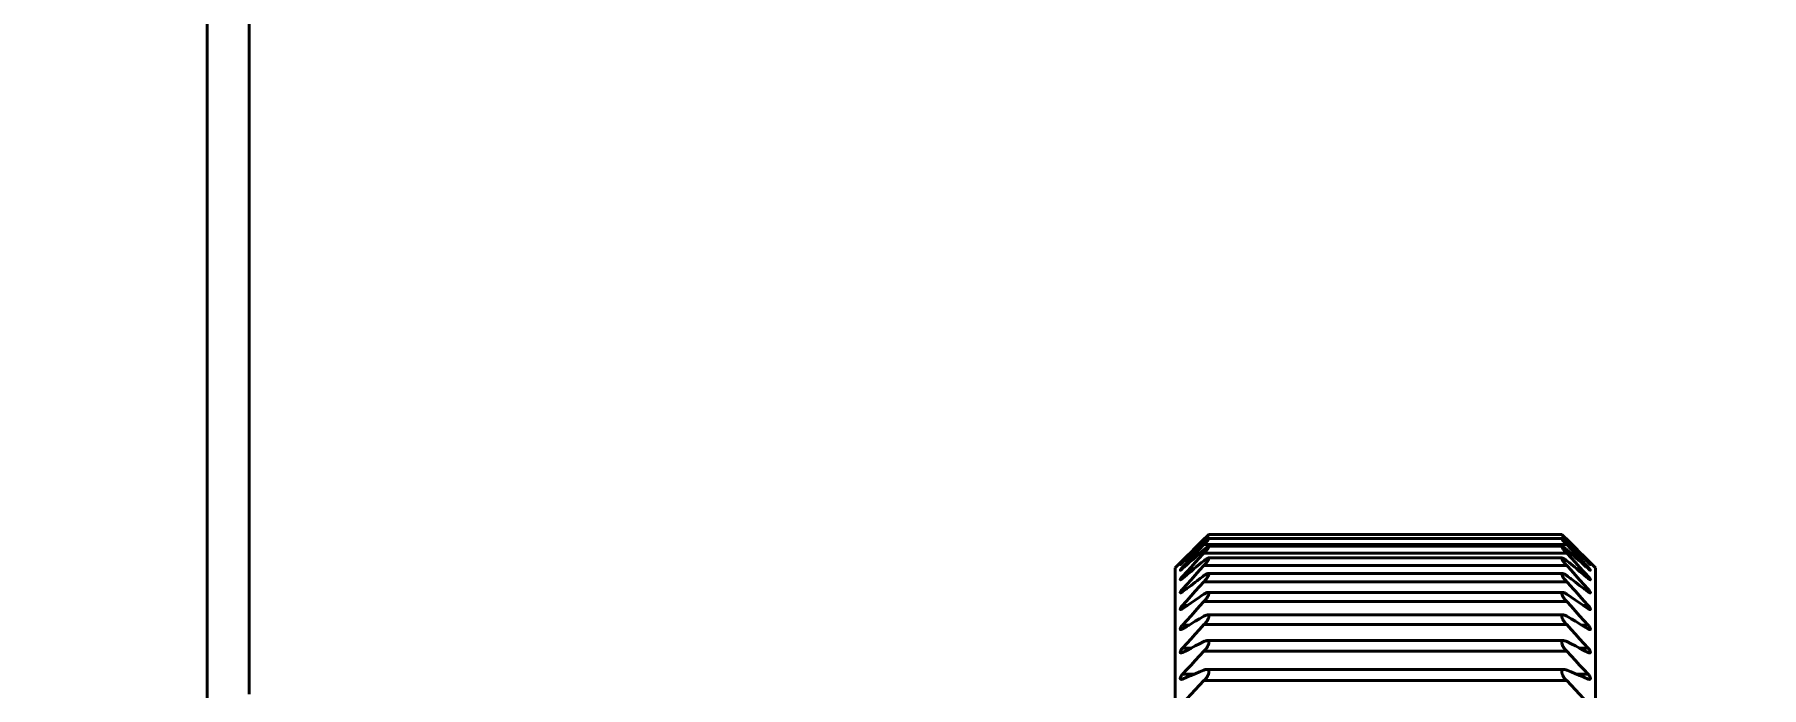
# Model space of a CAD drawing. Header units: millimetres. Extents: x 15 to 415, y 5 to 292.
# Drawn here: x 106.78 to 127.3, y 261.06 to 268.82 of the extents above; entities that cross this region are included whole.
import ezdxf

# ---------------------------------------------------------------- set-up
doc = ezdxf.new("R2010")
doc.units = ezdxf.units.MM
doc.layers.add('Annotations', color=7, linetype='Continuous')
doc.layers.add('Geometries', color=7, linetype='Continuous')
doc.styles.add('Shapr2', font='txt', dxfattribs={"height": 3.3495})
doc.dimstyles.new('ISO-25', dxfattribs={"dimtxt": 2.5, "dimasz": 2.5, "dimexe": 1.25, "dimexo": 0.625, "dimtad": 1, "dimtxsty": 'Standard', "dimcen": 2.5, "dimadec": 0, "dimazin": 0, "dimtfac": 1, "dimtmove": 0, "dimatfit": 3, "dimfxl": 1, "dimarcsym": 0})

# ---------------------------------------------------------------- blocks, each defined once
blk = doc.blocks.new('*D2')
at = {"layer": 'Annotations', "color": 0, "linetype": 'Continuous', "lineweight": 15}
for p, q in [((73.966, 280.019), (155.9, 280.019)), ((154.65, 180.523), (154.65, 277.519)), ((77.224, 178.023), (155.9, 178.023))]:
    blk.add_line(p, q, dxfattribs=at)
at = {"layer": 'Annotations', "color": 0}
for points in [[(155.066, 277.519), (154.233, 277.519), (154.65, 280.019)], [(154.233, 180.523), (155.066, 180.523), (154.65, 178.023)]]:
    blk.add_solid(points, dxfattribs=at)
at = {"layer": 'Defpoints', "color": 0}
for p in [(73.341, 280.019), (154.65, 280.019), (76.599, 178.023)]:
    blk.add_point(p, dxfattribs=at)
at = {"layer": 'Annotations', "color": 0, "lineweight": 15, "insert": (152.275, 225.582), "char_height": 3.3495, "attachment_point": 5, "rotation": 90, "style": 'Shapr2'}
blk.add_mtext('\\A1;102', dxfattribs=at)

msp = doc.modelspace()

# ---------------------------------------------------------------- linework, layer by layer
at = {"layer": 'Geometries', "linetype": 'Continuous', "lineweight": 40}
for p, q in [((108.831, 269.369), (108.831, 255.369)), ((109.331, 260.981), (109.331, 269.369)), ((120.675, 262.823), (120.682, 262.829)), ((124.926, 262.831), (120.733, 262.831)), ((120.734, 262.878), (120.734, 262.878)), ((124.925, 262.878), (120.734, 262.878)), ((124.925, 262.878), (124.925, 262.878)), ((124.926, 262.831), (124.926, 262.831)), ((120.655, 262.636), (120.675, 262.658)), ((120.674, 262.758), (120.675, 262.759)), ((120.675, 262.815), (120.709, 262.815)), ((120.675, 262.784), (120.682, 262.79)), ((120.675, 262.759), (124.984, 262.759)), ((120.675, 262.698), (120.682, 262.704)), ((120.675, 262.658), (124.984, 262.658)), ((124.928, 262.738), (120.731, 262.738)), ((124.927, 262.738), (124.928, 262.738)), ((124.95, 262.815), (124.984, 262.815)), ((124.984, 262.658), (124.977, 262.665)), ((124.984, 262.823), (125.036, 262.771)), ((124.984, 262.823), (125.036, 262.771)), ((124.984, 262.815), (125.023, 262.774)), ((124.984, 262.698), (125.036, 262.652)), ((124.984, 262.658), (125.036, 262.601)), ((120.393, 262.543), (120.331, 262.481)), ((120.331, 262.481), (120.331, 257.872)), ((120.393, 262.543), (120.393, 262.543)), ((120.393, 262.543), (120.393, 262.543)), ((120.393, 262.52), (120.393, 262.52)), ((120.394, 262.453), (120.393, 262.453)), ((120.393, 262.453), (120.393, 262.453)), ((120.42, 262.57), (120.416, 262.566)), ((120.416, 262.547), (120.42, 262.552)), ((120.416, 262.484), (120.42, 262.489)), ((120.429, 262.552), (120.42, 262.544)), ((120.42, 262.552), (120.429, 262.552)), ((120.438, 262.489), (120.42, 262.473)), ((120.42, 262.489), (120.438, 262.489)), ((120.429, 262.552), (120.445, 262.567)), ((120.438, 262.489), (120.448, 262.497)), ((120.448, 262.57), (120.445, 262.567)), ((120.5, 262.544), (120.51, 262.552)), ((120.51, 262.552), (120.53, 262.57)), ((120.545, 262.583), (120.53, 262.57)), ((120.56, 262.473), (120.58, 262.489)), ((120.647, 262.544), (120.657, 262.552)), ((120.675, 262.567), (120.657, 262.552)), ((120.675, 262.567), (120.68, 262.57)), ((120.675, 262.51), (124.984, 262.51)), ((120.68, 262.57), (120.682, 262.572)), ((124.93, 262.6), (120.729, 262.6)), ((120.729, 262.6), (120.729, 262.6)), ((120.729, 262.6), (120.729, 262.6)), ((120.729, 262.6), (120.73, 262.6)), ((124.93, 262.6), (124.931, 262.6)), ((124.979, 262.57), (124.984, 262.567)), ((124.984, 262.567), (125.002, 262.552)), ((124.984, 262.51), (124.992, 262.501)), ((125.002, 262.552), (125.012, 262.544)), ((125.012, 262.544), (125.036, 262.524)), ((125.036, 262.524), (125.079, 262.489)), ((125.099, 262.473), (125.079, 262.489)), ((125.129, 262.57), (125.149, 262.552)), ((125.149, 262.552), (125.159, 262.544)), ((125.208, 262.573), (125.211, 262.57)), ((125.211, 262.598), (125.239, 262.57)), ((125.239, 262.57), (125.211, 262.598)), ((125.23, 262.552), (125.211, 262.57)), ((125.212, 262.58), (125.239, 262.552)), ((125.221, 262.489), (125.217, 262.492)), ((125.239, 262.473), (125.221, 262.489)), ((125.221, 262.489), (125.239, 262.489)), ((125.239, 262.544), (125.23, 262.552)), ((125.23, 262.552), (125.239, 262.552)), ((125.266, 262.543), (125.328, 262.481)), ((125.328, 260.044), (125.328, 262.481)), ((120.394, 262.341), (120.394, 262.341)), ((120.416, 262.376), (120.42, 262.381)), ((120.416, 262.225), (120.42, 262.23)), ((120.449, 262.381), (120.42, 262.357)), ((120.42, 262.381), (120.449, 262.381)), ((120.42, 262.23), (120.462, 262.23)), ((120.462, 262.23), (120.439, 262.212)), ((120.631, 262.357), (120.663, 262.381)), ((120.675, 262.39), (120.663, 262.381)), ((120.675, 262.39), (120.682, 262.395)), ((120.675, 262.318), (124.984, 262.318)), ((120.725, 262.417), (120.726, 262.417)), ((124.933, 262.417), (120.726, 262.417)), ((124.933, 262.417), (124.933, 262.417)), ((124.933, 262.417), (124.934, 262.417)), ((124.933, 262.417), (124.933, 262.417)), ((124.984, 262.39), (124.996, 262.381)), ((125.028, 262.357), (124.996, 262.381)), ((125.197, 262.23), (125.239, 262.23)), ((125.197, 262.23), (125.214, 262.217)), ((125.207, 262.415), (125.239, 262.381)), ((125.21, 262.381), (125.221, 262.372)), ((125.21, 262.381), (125.239, 262.381)), ((125.239, 262.198), (125.214, 262.217)), ((125.239, 262.357), (125.221, 262.372)), ((125.265, 262.341), (125.265, 262.341)), ((125.265, 262.341), (125.265, 262.341)), ((120.396, 262.185), (120.396, 262.185)), ((120.416, 262.031), (120.42, 262.036)), ((120.42, 262.198), (120.439, 262.212)), ((120.42, 262.036), (120.46, 262.08)), ((120.42, 262.036), (120.477, 262.036)), ((120.477, 262.036), (120.493, 262.047)), ((120.675, 262.17), (120.643, 262.149)), ((120.675, 262.17), (120.682, 262.174)), ((120.675, 262.084), (124.984, 262.084)), ((120.72, 262.191), (120.722, 262.191)), ((124.937, 262.191), (120.722, 262.191)), ((120.722, 262.191), (120.722, 262.191)), ((120.722, 262.191), (120.723, 262.191)), ((124.937, 262.191), (124.939, 262.191)), ((125.036, 262.135), (124.984, 262.17)), ((125.182, 262.036), (125.239, 262.036)), ((125.239, 261.997), (125.217, 262.012)), ((125.264, 262.185), (125.263, 262.185)), ((125.263, 262.185), (125.263, 262.185)), ((120.398, 261.987), (120.397, 261.987)), ((120.399, 261.987), (120.398, 261.987)), ((120.675, 261.908), (120.623, 261.877)), ((120.675, 261.908), (120.682, 261.912)), ((120.675, 261.808), (124.984, 261.808)), ((120.716, 261.924), (120.717, 261.924)), ((124.942, 261.924), (120.717, 261.924)), ((120.717, 261.924), (120.72, 261.924)), ((124.984, 261.808), (124.977, 261.815)), ((125.024, 261.884), (124.984, 261.908)), ((125.262, 261.987), (125.261, 261.987)), ((120.401, 261.748), (120.4, 261.748)), ((120.416, 261.797), (120.42, 261.802)), ((120.42, 261.802), (120.497, 261.802)), ((120.497, 261.802), (120.486, 261.796)), ((120.675, 261.607), (120.682, 261.61)), ((120.712, 261.618), (120.712, 261.618)), ((120.712, 261.618), (120.715, 261.618)), ((124.947, 261.618), (120.712, 261.618)), ((124.944, 261.618), (124.947, 261.618)), ((124.984, 261.607), (124.984, 261.607)), ((125.162, 261.802), (125.239, 261.802)), ((125.239, 261.756), (125.237, 261.757)), ((120.402, 261.471), (120.402, 261.471)), ((120.42, 261.529), (120.523, 261.529)), ((120.675, 261.493), (124.984, 261.493)), ((124.984, 261.493), (124.977, 261.5)), ((125.136, 261.529), (125.239, 261.529)), ((125.239, 261.477), (125.239, 261.477)), ((125.258, 261.471), (125.257, 261.471)), ((125.257, 261.471), (125.257, 261.471)), ((120.42, 261.22), (120.56, 261.22)), ((120.675, 261.268), (120.682, 261.27)), ((120.706, 261.275), (120.706, 261.275)), ((124.953, 261.275), (120.706, 261.275)), ((124.952, 261.275), (124.953, 261.275)), ((124.953, 261.275), (124.953, 261.275)), ((124.984, 261.268), (124.984, 261.268)), ((125.099, 261.22), (125.239, 261.22)), ((120.675, 261.142), (124.984, 261.142)), ((124.984, 261.142), (124.977, 261.149)), ((125.239, 261.161), (125.239, 261.161))]:
    msp.add_line(p, q, dxfattribs=at)
at = {"layer": 'Geometries', "linetype": 'Continuous', "lineweight": 40, "flags": 128}
for points in [[(120.733, 262.831), (120.733, 262.831), (120.734, 262.83), (120.733, 262.829), (120.733, 262.828), (120.732, 262.826), (120.731, 262.824), (120.729, 262.822), (120.727, 262.819), (120.725, 262.816), (120.722, 262.813), (120.72, 262.809), (120.716, 262.805), (120.712, 262.8), (120.708, 262.795), (120.703, 262.79), (120.699, 262.785), (120.693, 262.779), (120.687, 262.772), (120.681, 262.766), (120.675, 262.759)], [(120.682, 262.829), (120.681, 262.829), (120.675, 262.823)], [(120.682, 262.829), (120.682, 262.829), (120.688, 262.836), (120.695, 262.842), (120.701, 262.848), (120.707, 262.854), (120.711, 262.858), (120.716, 262.862), (120.72, 262.866), (120.723, 262.869), (120.726, 262.872), (120.728, 262.874), (120.73, 262.876), (120.732, 262.877), (120.733, 262.878), (120.733, 262.878)], [(120.734, 262.878), (120.734, 262.878), (120.733, 262.877), (120.733, 262.877), (120.732, 262.875), (120.731, 262.874), (120.729, 262.872), (120.727, 262.87), (120.725, 262.867), (120.722, 262.864), (120.72, 262.861), (120.716, 262.857), (120.712, 262.853), (120.708, 262.849), (120.703, 262.844), (120.699, 262.839), (120.693, 262.833), (120.687, 262.827), (120.682, 262.821)], [(120.719, 262.823), (120.72, 262.823), (120.723, 262.826), (120.726, 262.828), (120.728, 262.829), (120.73, 262.83), (120.732, 262.831), (120.733, 262.831)], [(120.733, 262.878), (120.733, 262.878), (120.734, 262.878)], [(120.733, 262.831), (120.733, 262.831), (120.733, 262.831)], [(124.984, 262.815), (124.977, 262.822), (124.971, 262.828), (124.964, 262.835), (124.958, 262.842), (124.952, 262.848), (124.948, 262.853), (124.943, 262.857), (124.939, 262.861), (124.936, 262.865), (124.933, 262.868), (124.931, 262.871), (124.929, 262.873), (124.927, 262.875), (124.926, 262.876), (124.926, 262.877), (124.925, 262.878)], [(124.925, 262.878), (124.926, 262.878), (124.926, 262.878), (124.926, 262.878)], [(124.984, 262.759), (124.977, 262.767), (124.971, 262.774), (124.964, 262.781), (124.958, 262.788), (124.952, 262.794), (124.948, 262.8), (124.943, 262.805), (124.939, 262.809), (124.936, 262.814), (124.933, 262.817), (124.931, 262.82), (124.929, 262.823), (124.927, 262.826), (124.926, 262.828), (124.926, 262.829), (124.925, 262.83), (124.926, 262.831), (124.926, 262.831), (124.926, 262.831)], [(124.926, 262.878), (124.927, 262.877), (124.928, 262.876), (124.93, 262.875), (124.932, 262.873), (124.934, 262.871), (124.937, 262.868), (124.94, 262.866), (124.943, 262.862), (124.947, 262.859), (124.951, 262.855), (124.956, 262.85), (124.96, 262.846), (124.966, 262.84), (124.972, 262.835), (124.978, 262.829), (124.984, 262.823)], [(124.926, 262.831), (124.927, 262.831), (124.928, 262.831), (124.93, 262.83), (124.932, 262.829), (124.934, 262.827), (124.937, 262.825), (124.94, 262.823), (124.943, 262.82), (124.947, 262.817), (124.95, 262.815)], [(120.42, 262.57), (120.47, 262.62), (120.521, 262.67), (120.572, 262.72), (120.623, 262.771), (120.675, 262.823)], [(120.675, 262.823), (120.623, 262.771), (120.572, 262.72), (120.521, 262.67), (120.47, 262.62), (120.42, 262.57)], [(120.42, 262.552), (120.47, 262.604), (120.521, 262.656), (120.572, 262.708), (120.623, 262.761), (120.675, 262.815)], [(120.42, 262.489), (120.47, 262.542), (120.521, 262.595), (120.572, 262.65), (120.623, 262.704), (120.674, 262.758)], [(120.42, 262.381), (120.47, 262.435), (120.521, 262.49), (120.572, 262.546), (120.623, 262.601), (120.655, 262.636)], [(120.546, 262.663), (120.521, 262.639), (120.47, 262.591), (120.448, 262.57)], [(120.675, 262.698), (120.623, 262.652), (120.572, 262.607), (120.545, 262.583)], [(120.675, 262.784), (120.623, 262.735), (120.572, 262.687), (120.546, 262.663)], [(120.682, 262.821), (120.681, 262.821), (120.675, 262.815)], [(120.732, 262.738), (120.733, 262.738), (120.733, 262.737), (120.734, 262.736), (120.733, 262.734), (120.733, 262.732), (120.732, 262.73), (120.731, 262.727), (120.729, 262.725), (120.727, 262.721), (120.725, 262.718), (120.722, 262.714), (120.72, 262.71), (120.716, 262.705), (120.712, 262.7), (120.708, 262.695), (120.703, 262.69), (120.699, 262.684), (120.693, 262.678), (120.687, 262.671), (120.681, 262.664), (120.675, 262.658)], [(120.682, 262.79), (120.682, 262.79), (120.688, 262.796), (120.695, 262.802), (120.701, 262.808), (120.707, 262.813), (120.709, 262.815)], [(120.682, 262.704), (120.682, 262.704), (120.688, 262.71), (120.695, 262.715), (120.701, 262.72), (120.707, 262.725), (120.711, 262.728), (120.716, 262.731), (120.72, 262.733), (120.723, 262.736), (120.726, 262.737), (120.728, 262.738), (120.73, 262.738), (120.731, 262.738)], [(120.709, 262.815), (120.711, 262.817), (120.716, 262.82), (120.719, 262.823)], [(120.731, 262.738), (120.732, 262.738), (120.732, 262.738)], [(124.977, 262.665), (124.977, 262.665), (124.971, 262.673), (124.964, 262.68), (124.958, 262.687), (124.952, 262.694), (124.948, 262.7), (124.943, 262.705), (124.939, 262.711), (124.936, 262.716), (124.933, 262.719), (124.931, 262.723), (124.929, 262.726), (124.927, 262.729), (124.926, 262.732), (124.926, 262.734), (124.925, 262.736), (124.926, 262.737), (124.926, 262.738), (124.927, 262.738), (124.927, 262.738)], [(124.928, 262.738), (124.928, 262.738), (124.93, 262.738), (124.932, 262.737), (124.934, 262.736), (124.937, 262.735), (124.94, 262.733), (124.943, 262.731), (124.947, 262.728), (124.951, 262.725), (124.956, 262.722), (124.96, 262.718), (124.966, 262.714), (124.972, 262.709), (124.978, 262.704), (124.984, 262.698)], [(124.95, 262.815), (124.951, 262.813), (124.956, 262.81), (124.96, 262.806), (124.966, 262.801), (124.972, 262.795), (124.978, 262.79), (124.984, 262.784)], [(125.087, 262.687), (125.036, 262.735), (124.984, 262.784)], [(124.984, 262.759), (125.036, 262.704), (125.068, 262.671)], [(125.023, 262.774), (125.036, 262.761), (125.087, 262.708), (125.138, 262.656), (125.189, 262.604), (125.212, 262.58)], [(125.211, 262.598), (125.189, 262.62), (125.138, 262.67), (125.087, 262.72), (125.036, 262.771)], [(125.129, 262.57), (125.087, 262.607), (125.036, 262.652)], [(125.068, 262.671), (125.087, 262.65), (125.138, 262.595), (125.145, 262.589)], [(125.208, 262.573), (125.189, 262.591), (125.138, 262.639), (125.087, 262.687)], [(120.416, 262.566), (120.412, 262.562), (120.408, 262.558), (120.405, 262.555), (120.403, 262.553), (120.401, 262.551), (120.399, 262.549), (120.397, 262.547), (120.396, 262.546), (120.395, 262.545), (120.394, 262.544), (120.393, 262.544), (120.393, 262.543), (120.393, 262.543)], [(120.393, 262.52), (120.393, 262.52), (120.393, 262.52), (120.393, 262.521), (120.393, 262.522), (120.394, 262.523), (120.395, 262.525), (120.397, 262.526), (120.398, 262.528), (120.4, 262.53), (120.403, 262.533), (120.405, 262.536), (120.408, 262.539), (120.411, 262.542), (120.416, 262.547), (120.416, 262.547)], [(120.416, 262.54), (120.412, 262.536), (120.408, 262.533), (120.405, 262.529), (120.402, 262.527), (120.399, 262.525), (120.397, 262.523), (120.395, 262.522), (120.394, 262.521), (120.393, 262.52), (120.393, 262.52)], [(120.393, 262.453), (120.393, 262.453), (120.393, 262.453), (120.393, 262.453), (120.393, 262.454), (120.393, 262.456), (120.394, 262.457), (120.395, 262.459), (120.397, 262.461), (120.398, 262.463), (120.4, 262.466), (120.403, 262.469), (120.405, 262.472), (120.408, 262.475), (120.411, 262.479), (120.416, 262.484), (120.416, 262.484)], [(120.416, 262.469), (120.412, 262.465), (120.408, 262.462), (120.405, 262.459), (120.402, 262.457), (120.399, 262.456), (120.397, 262.454), (120.395, 262.453), (120.394, 262.453), (120.394, 262.453)], [(120.42, 262.57), (120.416, 262.566), (120.416, 262.566)], [(120.42, 262.544), (120.416, 262.54), (120.416, 262.54)], [(120.42, 262.473), (120.416, 262.469), (120.416, 262.469)], [(120.42, 262.23), (120.47, 262.285), (120.521, 262.34), (120.572, 262.397), (120.623, 262.453), (120.675, 262.51)], [(120.5, 262.544), (120.47, 262.517), (120.448, 262.497)], [(120.56, 262.473), (120.521, 262.44), (120.47, 262.398), (120.449, 262.381)], [(120.647, 262.544), (120.623, 262.524), (120.58, 262.489)], [(120.682, 262.518), (120.681, 262.517), (120.675, 262.51)], [(120.682, 262.572), (120.682, 262.572), (120.688, 262.577), (120.695, 262.582), (120.701, 262.586), (120.707, 262.59), (120.711, 262.593), (120.716, 262.595), (120.72, 262.597), (120.723, 262.599), (120.726, 262.6), (120.728, 262.6), (120.729, 262.6)], [(120.73, 262.6), (120.73, 262.6), (120.732, 262.599), (120.733, 262.598), (120.733, 262.597), (120.734, 262.595), (120.733, 262.593), (120.733, 262.59), (120.732, 262.587), (120.731, 262.584), (120.729, 262.581), (120.727, 262.577), (120.725, 262.574), (120.722, 262.57), (120.72, 262.565), (120.716, 262.56), (120.712, 262.555), (120.708, 262.549), (120.703, 262.543), (120.699, 262.538), (120.693, 262.531), (120.687, 262.524), (120.682, 262.518)], [(124.984, 262.51), (124.977, 262.518), (124.971, 262.525), (124.964, 262.533), (124.958, 262.541), (124.952, 262.548), (124.948, 262.554), (124.943, 262.56), (124.939, 262.566), (124.936, 262.571), (124.933, 262.575), (124.931, 262.579), (124.929, 262.583), (124.927, 262.587), (124.926, 262.59), (124.926, 262.593), (124.925, 262.595), (124.926, 262.597), (124.926, 262.598), (124.927, 262.599), (124.928, 262.6), (124.929, 262.6)], [(124.929, 262.6), (124.93, 262.6), (124.93, 262.6)], [(124.931, 262.6), (124.932, 262.6), (124.934, 262.599), (124.937, 262.598), (124.94, 262.597), (124.943, 262.596), (124.947, 262.593), (124.951, 262.591), (124.956, 262.588), (124.96, 262.585), (124.966, 262.581), (124.972, 262.576), (124.978, 262.572), (124.979, 262.57)], [(124.992, 262.501), (125.036, 262.453), (125.087, 262.397), (125.138, 262.34), (125.142, 262.336)], [(125.036, 262.601), (125.087, 262.546), (125.138, 262.49), (125.189, 262.435), (125.207, 262.415)], [(125.21, 262.381), (125.189, 262.398), (125.138, 262.44), (125.099, 262.473)], [(125.145, 262.589), (125.189, 262.542), (125.239, 262.489)], [(125.217, 262.492), (125.189, 262.517), (125.159, 262.544)], [(125.266, 262.543), (125.266, 262.543), (125.266, 262.543), (125.266, 262.543), (125.265, 262.544), (125.265, 262.545), (125.264, 262.545), (125.263, 262.547), (125.262, 262.548), (125.26, 262.549), (125.259, 262.55), (125.256, 262.553), (125.254, 262.556), (125.251, 262.558), (125.248, 262.561), (125.243, 262.566), (125.239, 262.57)], [(125.239, 262.552), (125.243, 262.548), (125.247, 262.543), (125.251, 262.539), (125.254, 262.535), (125.257, 262.532), (125.26, 262.529), (125.262, 262.527), (125.264, 262.525), (125.265, 262.523), (125.266, 262.522), (125.266, 262.521), (125.266, 262.52), (125.266, 262.52)], [(125.266, 262.52), (125.266, 262.52), (125.265, 262.521), (125.264, 262.522), (125.262, 262.523), (125.261, 262.524), (125.259, 262.526), (125.256, 262.528), (125.254, 262.53), (125.251, 262.533), (125.248, 262.535), (125.243, 262.54), (125.239, 262.544)], [(125.239, 262.489), (125.243, 262.484), (125.247, 262.48), (125.251, 262.475), (125.254, 262.471), (125.257, 262.468), (125.26, 262.464), (125.262, 262.461), (125.264, 262.459), (125.265, 262.457), (125.266, 262.456), (125.266, 262.454), (125.266, 262.453), (125.266, 262.453), (125.266, 262.453)], [(125.265, 262.453), (125.264, 262.453), (125.262, 262.454), (125.261, 262.455), (125.259, 262.456), (125.256, 262.458), (125.254, 262.46), (125.251, 262.462), (125.248, 262.465), (125.243, 262.469), (125.239, 262.473)], [(125.266, 262.453), (125.265, 262.453), (125.265, 262.453)], [(125.266, 262.52), (125.266, 262.52), (125.266, 262.52)], [(125.266, 262.453), (125.266, 262.453), (125.266, 262.453)], [(120.394, 262.341), (120.393, 262.341), (120.393, 262.341), (120.393, 262.342), (120.393, 262.344), (120.393, 262.345), (120.394, 262.347), (120.395, 262.349), (120.397, 262.352), (120.398, 262.354), (120.4, 262.357), (120.403, 262.36), (120.405, 262.364), (120.408, 262.367), (120.411, 262.371), (120.416, 262.376), (120.416, 262.376)], [(120.394, 262.185), (120.394, 262.185), (120.393, 262.186), (120.393, 262.187), (120.393, 262.188), (120.393, 262.19), (120.393, 262.192), (120.394, 262.194), (120.395, 262.196), (120.397, 262.199), (120.398, 262.202), (120.4, 262.205), (120.403, 262.208), (120.405, 262.212), (120.408, 262.216), (120.411, 262.219), (120.416, 262.225), (120.416, 262.225)], [(120.416, 262.354), (120.412, 262.351), (120.408, 262.348), (120.405, 262.345), (120.402, 262.344), (120.399, 262.342), (120.397, 262.341), (120.395, 262.341), (120.394, 262.341)], [(120.394, 262.341), (120.394, 262.341), (120.394, 262.341)], [(120.42, 262.357), (120.416, 262.354), (120.416, 262.354)], [(120.593, 262.329), (120.572, 262.312), (120.521, 262.274), (120.47, 262.236), (120.462, 262.23)], [(120.491, 262.115), (120.521, 262.148), (120.572, 262.204), (120.623, 262.261), (120.675, 262.318)], [(120.631, 262.357), (120.623, 262.351), (120.593, 262.329)], [(120.682, 262.326), (120.681, 262.325), (120.675, 262.318)], [(120.682, 262.395), (120.682, 262.395), (120.688, 262.4), (120.695, 262.404), (120.701, 262.408), (120.707, 262.411), (120.711, 262.413), (120.716, 262.415), (120.72, 262.416), (120.723, 262.417), (120.725, 262.417)], [(120.726, 262.417), (120.728, 262.417), (120.73, 262.416), (120.732, 262.415), (120.733, 262.413), (120.733, 262.411), (120.734, 262.409), (120.733, 262.406), (120.733, 262.403), (120.732, 262.4), (120.731, 262.396), (120.729, 262.393), (120.727, 262.389), (120.725, 262.384), (120.722, 262.38), (120.72, 262.375), (120.716, 262.37), (120.712, 262.364), (120.708, 262.358), (120.703, 262.352), (120.699, 262.346), (120.693, 262.339), (120.687, 262.332), (120.682, 262.326)], [(120.726, 262.417), (120.726, 262.417), (120.726, 262.417)], [(124.984, 262.318), (124.977, 262.326), (124.971, 262.334), (124.964, 262.341), (124.958, 262.349), (124.952, 262.357), (124.948, 262.363), (124.943, 262.369), (124.939, 262.376), (124.936, 262.382), (124.933, 262.386), (124.931, 262.391), (124.929, 262.395), (124.927, 262.399), (124.926, 262.403), (124.926, 262.406), (124.925, 262.409), (124.926, 262.411), (124.926, 262.413), (124.927, 262.415), (124.928, 262.416), (124.93, 262.416), (124.932, 262.417), (124.933, 262.417)], [(124.934, 262.417), (124.934, 262.417), (124.937, 262.417), (124.94, 262.416), (124.943, 262.415), (124.947, 262.413), (124.951, 262.411), (124.956, 262.409), (124.96, 262.406), (124.966, 262.403), (124.972, 262.399), (124.978, 262.395), (124.984, 262.39)], [(124.984, 262.318), (125.036, 262.261), (125.056, 262.238)], [(125.087, 262.312), (125.036, 262.351), (125.028, 262.357)], [(125.056, 262.238), (125.087, 262.204), (125.138, 262.148), (125.189, 262.092), (125.239, 262.036)], [(125.197, 262.23), (125.189, 262.236), (125.138, 262.274), (125.087, 262.312)], [(125.142, 262.336), (125.189, 262.285), (125.239, 262.23)], [(125.239, 262.381), (125.243, 262.376), (125.247, 262.372), (125.251, 262.367), (125.254, 262.363), (125.257, 262.359), (125.26, 262.355), (125.262, 262.352), (125.264, 262.35), (125.265, 262.347), (125.266, 262.345), (125.266, 262.344), (125.266, 262.342), (125.266, 262.341), (125.266, 262.341), (125.265, 262.341), (125.265, 262.341)], [(125.265, 262.341), (125.264, 262.341), (125.262, 262.341), (125.261, 262.342), (125.259, 262.343), (125.256, 262.344), (125.254, 262.346), (125.251, 262.348), (125.248, 262.35), (125.243, 262.353), (125.239, 262.357)], [(125.239, 262.23), (125.243, 262.225), (125.247, 262.22), (125.251, 262.215), (125.254, 262.211), (125.257, 262.207), (125.26, 262.203), (125.262, 262.2), (125.264, 262.197), (125.265, 262.194), (125.266, 262.192), (125.266, 262.19), (125.266, 262.188), (125.266, 262.187), (125.266, 262.186), (125.265, 262.185), (125.264, 262.185), (125.264, 262.185)], [(120.397, 261.987), (120.397, 261.987), (120.395, 261.987), (120.394, 261.988), (120.393, 261.989), (120.393, 261.99), (120.393, 261.992), (120.393, 261.994), (120.393, 261.996), (120.394, 261.999), (120.395, 262.001), (120.397, 262.004), (120.398, 262.007), (120.4, 262.01), (120.403, 262.014), (120.405, 262.018), (120.408, 262.022), (120.411, 262.026), (120.416, 262.031), (120.416, 262.031)], [(120.396, 262.185), (120.395, 262.185), (120.394, 262.185)], [(120.416, 262.195), (120.412, 262.192), (120.408, 262.19), (120.405, 262.188), (120.402, 262.187), (120.399, 262.186), (120.397, 262.185), (120.396, 262.185)], [(120.42, 262.198), (120.416, 262.195), (120.416, 262.195)], [(120.42, 261.802), (120.47, 261.857), (120.521, 261.913), (120.572, 261.969), (120.623, 262.026), (120.675, 262.084)], [(120.477, 262.036), (120.47, 262.031), (120.42, 261.997)], [(120.46, 262.08), (120.47, 262.092), (120.491, 262.115)], [(120.643, 262.149), (120.623, 262.135), (120.572, 262.1), (120.521, 262.066), (120.493, 262.047)], [(120.682, 262.091), (120.681, 262.09), (120.675, 262.084)], [(120.682, 262.174), (120.682, 262.175), (120.688, 262.179), (120.695, 262.182), (120.701, 262.185), (120.707, 262.188), (120.711, 262.189), (120.716, 262.19), (120.72, 262.191), (120.72, 262.191)], [(120.723, 262.191), (120.723, 262.191), (120.726, 262.191), (120.728, 262.19), (120.73, 262.189), (120.732, 262.187), (120.733, 262.185), (120.733, 262.182), (120.734, 262.179), (120.733, 262.176), (120.733, 262.172), (120.732, 262.168), (120.731, 262.165), (120.729, 262.16), (120.727, 262.156), (120.725, 262.151), (120.722, 262.147), (120.72, 262.142), (120.716, 262.136), (120.712, 262.13), (120.708, 262.124), (120.703, 262.118), (120.699, 262.112), (120.693, 262.105), (120.687, 262.097), (120.682, 262.091)], [(124.984, 262.084), (124.977, 262.091), (124.971, 262.099), (124.964, 262.107), (124.958, 262.115), (124.952, 262.123), (124.948, 262.129), (124.943, 262.136), (124.939, 262.142), (124.936, 262.148), (124.933, 262.154), (124.931, 262.158), (124.929, 262.163), (124.927, 262.168), (124.926, 262.172), (124.926, 262.176), (124.925, 262.179), (124.926, 262.182), (124.926, 262.184), (124.927, 262.186), (124.928, 262.188), (124.93, 262.189), (124.932, 262.19), (124.934, 262.191), (124.936, 262.191)], [(124.936, 262.191), (124.937, 262.191), (124.937, 262.191)], [(124.939, 262.191), (124.94, 262.191), (124.943, 262.19), (124.947, 262.189), (124.951, 262.188), (124.956, 262.186), (124.96, 262.184), (124.966, 262.181), (124.972, 262.178), (124.978, 262.174), (124.984, 262.17)], [(124.984, 262.084), (125.036, 262.026), (125.061, 261.999)], [(125.182, 262.036), (125.138, 262.066), (125.087, 262.1), (125.036, 262.135)], [(125.217, 262.012), (125.189, 262.031), (125.182, 262.036)], [(125.263, 262.185), (125.262, 262.185), (125.261, 262.185), (125.259, 262.186), (125.256, 262.187), (125.254, 262.188), (125.251, 262.19), (125.248, 262.192), (125.243, 262.195), (125.239, 262.198)], [(125.239, 262.036), (125.243, 262.032), (125.247, 262.027), (125.251, 262.022), (125.254, 262.017), (125.257, 262.013), (125.26, 262.009), (125.262, 262.005), (125.264, 262.002), (125.265, 261.999), (125.266, 261.996), (125.266, 261.994), (125.266, 261.992), (125.266, 261.99), (125.266, 261.989), (125.265, 261.988), (125.264, 261.987), (125.262, 261.987), (125.262, 261.987)], [(120.416, 261.995), (120.412, 261.992), (120.408, 261.99), (120.405, 261.989), (120.402, 261.988), (120.399, 261.987), (120.399, 261.987)], [(120.42, 261.997), (120.416, 261.995), (120.416, 261.995)], [(120.42, 261.529), (120.47, 261.584), (120.521, 261.639), (120.572, 261.695), (120.623, 261.751), (120.675, 261.808)], [(120.623, 261.877), (120.572, 261.847), (120.521, 261.816), (120.497, 261.802)], [(120.72, 261.924), (120.72, 261.924), (120.723, 261.923), (120.726, 261.922), (120.728, 261.921), (120.73, 261.919), (120.732, 261.917), (120.733, 261.914), (120.733, 261.911), (120.734, 261.907), (120.733, 261.903), (120.733, 261.9), (120.732, 261.895), (120.731, 261.891), (120.729, 261.887), (120.727, 261.882), (120.725, 261.877), (120.722, 261.872), (120.72, 261.867), (120.716, 261.861), (120.712, 261.854), (120.708, 261.848), (120.703, 261.842), (120.699, 261.836), (120.693, 261.829), (120.687, 261.821), (120.681, 261.814), (120.675, 261.808)], [(120.682, 261.912), (120.682, 261.912), (120.688, 261.915), (120.695, 261.918), (120.701, 261.921), (120.707, 261.922), (120.711, 261.923), (120.716, 261.924), (120.716, 261.924)], [(124.977, 261.815), (124.977, 261.815), (124.971, 261.823), (124.964, 261.831), (124.958, 261.839), (124.952, 261.847), (124.948, 261.854), (124.943, 261.86), (124.939, 261.867), (124.936, 261.874), (124.933, 261.879), (124.931, 261.884), (124.929, 261.89), (124.927, 261.894), (124.926, 261.899), (124.926, 261.903), (124.925, 261.907), (124.926, 261.911), (124.926, 261.914), (124.927, 261.916), (124.928, 261.918), (124.93, 261.92), (124.932, 261.922), (124.934, 261.923), (124.937, 261.923), (124.939, 261.924)], [(124.939, 261.924), (124.94, 261.924), (124.942, 261.924)], [(124.942, 261.924), (124.943, 261.924), (124.944, 261.924)], [(124.944, 261.924), (124.947, 261.924), (124.951, 261.923), (124.956, 261.921), (124.96, 261.92), (124.966, 261.918), (124.972, 261.915), (124.978, 261.912), (124.984, 261.908)], [(124.984, 261.808), (125.036, 261.751), (125.087, 261.695), (125.138, 261.639), (125.189, 261.584), (125.239, 261.529)], [(125.162, 261.802), (125.138, 261.816), (125.087, 261.847), (125.036, 261.877), (125.024, 261.884)], [(125.061, 261.999), (125.087, 261.969), (125.088, 261.969)], [(125.088, 261.969), (125.138, 261.913), (125.189, 261.857), (125.239, 261.802)], [(125.26, 261.987), (125.259, 261.987), (125.256, 261.988), (125.254, 261.989), (125.251, 261.99), (125.248, 261.992), (125.243, 261.994), (125.239, 261.997)], [(125.261, 261.987), (125.261, 261.987), (125.26, 261.987)], [(120.4, 261.748), (120.399, 261.748), (120.397, 261.749), (120.395, 261.749), (120.394, 261.75), (120.393, 261.752), (120.393, 261.754), (120.393, 261.756), (120.393, 261.758), (120.393, 261.761), (120.394, 261.763), (120.395, 261.766), (120.397, 261.769), (120.398, 261.772), (120.4, 261.776), (120.403, 261.78), (120.405, 261.784), (120.408, 261.788), (120.411, 261.791), (120.416, 261.797), (120.416, 261.797)], [(120.416, 261.754), (120.412, 261.752), (120.408, 261.75), (120.405, 261.749), (120.402, 261.749), (120.401, 261.748)], [(120.42, 261.756), (120.416, 261.754), (120.416, 261.754)], [(120.486, 261.796), (120.47, 261.786), (120.42, 261.756)], [(120.675, 261.607), (120.623, 261.58), (120.572, 261.554), (120.523, 261.529)], [(120.715, 261.618), (120.716, 261.618), (120.72, 261.617), (120.723, 261.616), (120.726, 261.614), (120.728, 261.612), (120.73, 261.61), (120.732, 261.607), (120.733, 261.604), (120.733, 261.6), (120.734, 261.596), (120.733, 261.592), (120.733, 261.587), (120.732, 261.583), (120.731, 261.578), (120.729, 261.573), (120.727, 261.568), (120.725, 261.563), (120.722, 261.558), (120.72, 261.553), (120.716, 261.546), (120.712, 261.54), (120.708, 261.533), (120.703, 261.527), (120.699, 261.521), (120.693, 261.514), (120.687, 261.506), (120.681, 261.499), (120.675, 261.493)], [(120.682, 261.61), (120.682, 261.61), (120.688, 261.613), (120.695, 261.615), (120.701, 261.617), (120.707, 261.618), (120.711, 261.618), (120.712, 261.618)], [(124.977, 261.5), (124.977, 261.5), (124.971, 261.508), (124.964, 261.516), (124.958, 261.524), (124.952, 261.532), (124.948, 261.539), (124.943, 261.546), (124.939, 261.553), (124.936, 261.56), (124.933, 261.565), (124.931, 261.571), (124.929, 261.577), (124.927, 261.582), (124.926, 261.587), (124.926, 261.592), (124.925, 261.596), (124.926, 261.6), (124.926, 261.604), (124.927, 261.606), (124.928, 261.609), (124.93, 261.611), (124.932, 261.613), (124.934, 261.615), (124.937, 261.616), (124.94, 261.617), (124.943, 261.618), (124.944, 261.618)], [(124.947, 261.618), (124.947, 261.618), (124.947, 261.618)], [(124.947, 261.618), (124.951, 261.618), (124.956, 261.617), (124.96, 261.616), (124.966, 261.614), (124.972, 261.612), (124.978, 261.61), (124.984, 261.607)], [(125.136, 261.529), (125.087, 261.554), (125.036, 261.58), (124.984, 261.607)], [(125.237, 261.757), (125.189, 261.786), (125.162, 261.802)], [(125.239, 261.802), (125.243, 261.797), (125.247, 261.792), (125.251, 261.787), (125.254, 261.782), (125.257, 261.778), (125.26, 261.774), (125.262, 261.77), (125.264, 261.767), (125.265, 261.763), (125.266, 261.76), (125.266, 261.758), (125.266, 261.755), (125.266, 261.753), (125.266, 261.752), (125.265, 261.75), (125.264, 261.75), (125.262, 261.749), (125.261, 261.748), (125.259, 261.748)], [(125.258, 261.748), (125.256, 261.749), (125.254, 261.749), (125.251, 261.75), (125.248, 261.752), (125.243, 261.754), (125.239, 261.756)], [(125.259, 261.748), (125.259, 261.748), (125.258, 261.748)], [(120.401, 261.471), (120.399, 261.471), (120.397, 261.472), (120.395, 261.473), (120.394, 261.474), (120.393, 261.476), (120.393, 261.478), (120.393, 261.481), (120.393, 261.484), (120.393, 261.486), (120.394, 261.489), (120.395, 261.492), (120.397, 261.496), (120.398, 261.499), (120.4, 261.502), (120.403, 261.507), (120.405, 261.511), (120.408, 261.515), (120.411, 261.519), (120.416, 261.524), (120.42, 261.529)], [(120.402, 261.471), (120.402, 261.471), (120.401, 261.471)], [(120.416, 261.475), (120.412, 261.473), (120.408, 261.472), (120.405, 261.471), (120.402, 261.471)], [(120.42, 261.477), (120.416, 261.475), (120.416, 261.475)], [(120.523, 261.529), (120.521, 261.528), (120.47, 261.502), (120.42, 261.477)], [(120.42, 261.22), (120.47, 261.273), (120.521, 261.327), (120.572, 261.382), (120.623, 261.437), (120.675, 261.493)], [(124.984, 261.493), (125.036, 261.437), (125.087, 261.382), (125.138, 261.327), (125.189, 261.273), (125.239, 261.22)], [(125.239, 261.477), (125.189, 261.502), (125.138, 261.528), (125.136, 261.529)], [(125.239, 261.529), (125.243, 261.524), (125.243, 261.524)], [(125.257, 261.471), (125.256, 261.471), (125.254, 261.471), (125.251, 261.472), (125.248, 261.473), (125.243, 261.474), (125.239, 261.477)], [(125.243, 261.524), (125.247, 261.52), (125.251, 261.515), (125.254, 261.509), (125.257, 261.505), (125.26, 261.501), (125.262, 261.496), (125.264, 261.493), (125.265, 261.489), (125.266, 261.486), (125.266, 261.483), (125.266, 261.48), (125.266, 261.478), (125.266, 261.476), (125.265, 261.475), (125.264, 261.473), (125.262, 261.472), (125.261, 261.472), (125.259, 261.471), (125.258, 261.471)], [(120.404, 261.157), (120.402, 261.157), (120.399, 261.158), (120.397, 261.159), (120.395, 261.161), (120.394, 261.162), (120.393, 261.164), (120.393, 261.167), (120.393, 261.17), (120.393, 261.173), (120.393, 261.176), (120.394, 261.179), (120.395, 261.182), (120.397, 261.186), (120.398, 261.189), (120.4, 261.193), (120.403, 261.197), (120.405, 261.201), (120.408, 261.205), (120.411, 261.209), (120.416, 261.214), (120.42, 261.22)], [(120.56, 261.22), (120.521, 261.203), (120.47, 261.182), (120.42, 261.161)], [(120.675, 261.268), (120.623, 261.246), (120.572, 261.224), (120.56, 261.22)], [(120.707, 261.275), (120.711, 261.275), (120.716, 261.274), (120.72, 261.273), (120.723, 261.271), (120.726, 261.269), (120.728, 261.266), (120.73, 261.263), (120.732, 261.26), (120.733, 261.256), (120.733, 261.252), (120.734, 261.248), (120.733, 261.243), (120.733, 261.238), (120.732, 261.233), (120.731, 261.228), (120.729, 261.223), (120.727, 261.218), (120.725, 261.212), (120.722, 261.207), (120.72, 261.201), (120.716, 261.195), (120.712, 261.188), (120.708, 261.182), (120.703, 261.175), (120.699, 261.169), (120.693, 261.162), (120.687, 261.155), (120.681, 261.148), (120.675, 261.142)], [(120.682, 261.27), (120.682, 261.27), (120.688, 261.273), (120.695, 261.274), (120.701, 261.275), (120.706, 261.275)], [(120.706, 261.275), (120.707, 261.275), (120.707, 261.275)], [(124.977, 261.149), (124.977, 261.149), (124.971, 261.156), (124.964, 261.164), (124.958, 261.172), (124.952, 261.181), (124.948, 261.188), (124.943, 261.195), (124.939, 261.202), (124.936, 261.209), (124.933, 261.215), (124.931, 261.221), (124.929, 261.226), (124.927, 261.232), (124.926, 261.237), (124.926, 261.243), (124.925, 261.248), (124.926, 261.252), (124.926, 261.256), (124.927, 261.259), (124.928, 261.262), (124.93, 261.265), (124.932, 261.268), (124.934, 261.27), (124.937, 261.272), (124.94, 261.273), (124.943, 261.274), (124.947, 261.275), (124.951, 261.275), (124.952, 261.275)], [(124.953, 261.275), (124.956, 261.275), (124.96, 261.275), (124.966, 261.274), (124.972, 261.272), (124.978, 261.27), (124.984, 261.268)], [(125.099, 261.22), (125.087, 261.224), (125.036, 261.246), (124.984, 261.268)], [(125.239, 261.161), (125.189, 261.182), (125.138, 261.203), (125.099, 261.22)], [(125.239, 261.22), (125.243, 261.215), (125.243, 261.215)], [(125.243, 261.215), (125.247, 261.21), (125.251, 261.205), (125.254, 261.2), (125.257, 261.195), (125.26, 261.191), (125.262, 261.186), (125.264, 261.183), (125.265, 261.179), (125.266, 261.176), (125.266, 261.172), (125.266, 261.169), (125.266, 261.166), (125.266, 261.164), (125.265, 261.162), (125.264, 261.161), (125.262, 261.159), (125.261, 261.158), (125.259, 261.158), (125.256, 261.157), (125.254, 261.157)], [(120.405, 261.157), (120.405, 261.157), (120.404, 261.157)], [(120.416, 261.159), (120.412, 261.158), (120.408, 261.157), (120.405, 261.157)], [(120.42, 261.161), (120.416, 261.159), (120.416, 261.159)], [(120.42, 260.876), (120.47, 260.928), (120.521, 260.981), (120.572, 261.034), (120.623, 261.087), (120.675, 261.142)], [(124.984, 261.142), (125.036, 261.087), (125.087, 261.034), (125.138, 260.981), (125.189, 260.928), (125.239, 260.876)], [(125.251, 261.157), (125.251, 261.157), (125.248, 261.158), (125.243, 261.159), (125.239, 261.161)], [(125.254, 261.157), (125.254, 261.157), (125.251, 261.157)]]:
    msp.add_lwpolyline(points, dxfattribs=at)

# ---------------------------------------------------------------- dimensions: what is measured, and where the dimension line sits
at = {"layer": 'Annotations', "linetype": 'Continuous', "lineweight": 15}
dim = msp.add_linear_dim(base=(154.65, 280.019), p1=(76.599, 178.023), p2=(73.341, 280.019), angle=90, dimstyle='ISO-25', override={"dimscale": 1, "dimgap": 0.7, "dimdec": 2, "dimlfac": 1, "dimrnd": 0.01, "dimzin": 8, "dimdsep": 44, "dimtxsty": 'Shapr2', "dimse1": 0, "dimse2": 0, "dimadec": 2, "dimtol": 0, "dimlim": 0, "dimtp": 0, "dimtm": 0, "dimtfac": 0.6, "dimtdec": 8, "dimfrac": 2, "dimtolj": 1, "dimlwd": 15, "dimlwe": 15}, dxfattribs=at)
dim.commit()
dim.dimension.update_dxf_attribs({"geometry": '*D2', "text_midpoint": (154.65, 225.582), "dimtype": 160})

doc.saveas('drawing.dxf')
